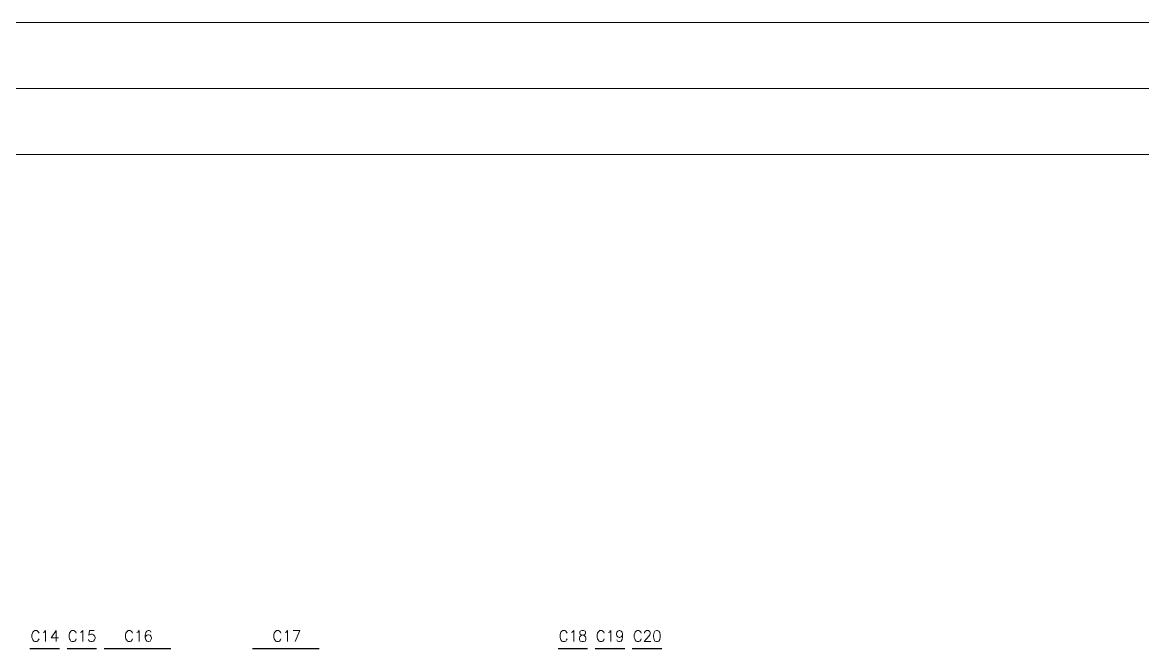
# Model space of a CAD drawing. Header units: inches. Extents: x 75782 to 87231, y -34126 to -18655.
# Drawn here: x 79016 to 79525, y -19453 to -19169 of the extents above; entities that cross this region are included whole.
import ezdxf

# ---------------------------------------------------------------- set-up
doc = ezdxf.new("R2010")
doc.units = ezdxf.units.IN
doc.header["$MEASUREMENT"] = 0
doc.layers.add('A-Cables 220V', color=6, linetype='Continuous', lineweight=18)
doc.layers.add('TEXTOS', color=7, linetype='Continuous')
doc.styles.get("Standard").update_dxf_attribs({"font": 'ROMANS.SHX'})

msp = doc.modelspace()

# ---------------------------------------------------------------- linework, layer by layer
at = {"color": 0, "ltscale": 0.1}
for p, q in [((79019.63, -19452.98), (79033.06, -19452.98)), ((79036.48, -19452.98), (79049.9, -19452.98)), ((79053.32, -19452.98), (79083.59, -19452.98)), ((79120.7, -19452.98), (79150.97, -19452.98)), ((79259.41, -19452.98), (79272.83, -19452.98)), ((79276.26, -19452.98), (79289.68, -19452.98)), ((79293.1, -19452.98), (79306.52, -19452.98))]:
    msp.add_line(p, q, dxfattribs=at)
at = {"layer": 'A-Cables 220V', "ltscale": 0.1}
for p, q in [((76256.32, -19168.84), (79583.72, -19168.84)), ((76286.32, -19198.84), (79613.72, -19198.84)), ((76316.32, -19228.84), (79643.72, -19228.84))]:
    msp.add_line(p, q, dxfattribs=at)

# ---------------------------------------------------------------- texts
at = {"layer": 'TEXTOS', "char_height": 5, "attachment_point": 1}
for s, insert in [('C14', (79019.9, -19444.79)), ('C15', (79036.75, -19444.79)), ('C16', (79062.36, -19444.79)), ('C17', (79129.73, -19444.79)), ('C18', (79259.68, -19444.79)), ('C19', (79276.53, -19444.79)), ('C20', (79293.37, -19444.79))]:
    msp.add_mtext_dynamic_manual_height_columns(s, width=12.0814, gutter_width=1250, heights=[0], dxfattribs=dict(at, insert=insert))

doc.saveas('drawing.dxf')
